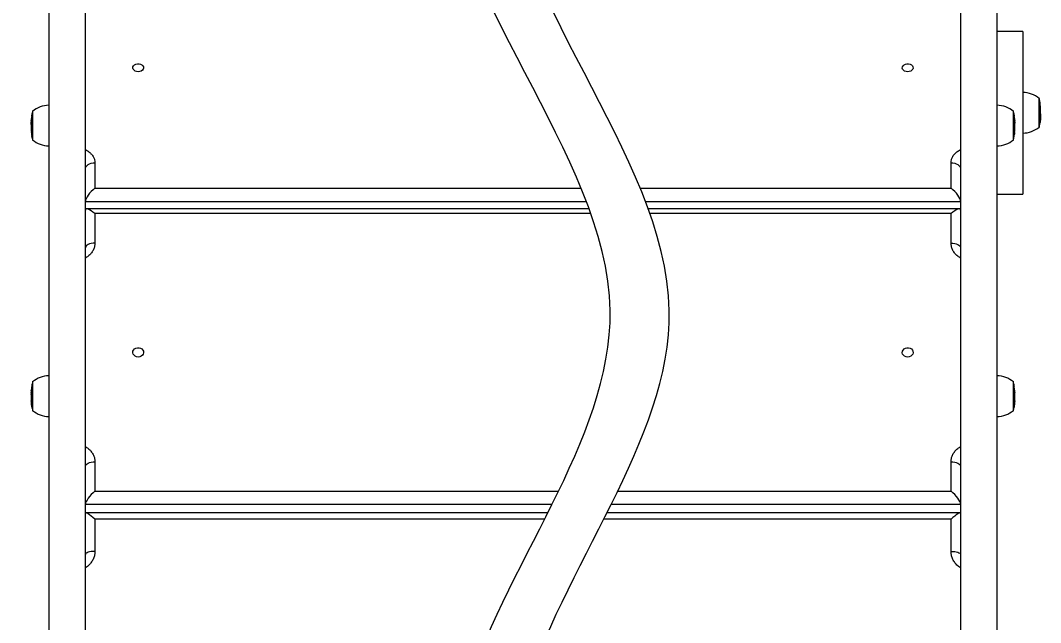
# Model space of a CAD drawing. Header units: millimetres. Extents: x -4199 to 4190, y -5233 to 4097.
# Drawn here: x -231 to 522, y 1777 to 2222 of the extents above; entities that cross this region are included whole.
import ezdxf

# ---------------------------------------------------------------- set-up
doc = ezdxf.new("R2010")
doc.units = ezdxf.units.MM
doc.layers.add('DIKOM_ОБЪЕКТ', color=7, linetype='Continuous')
doc.layers.add('DIKOM_РАЗМЕР_ОБЪЕКТА', color=7, linetype='Continuous')
doc.styles.add('style1', font='arial.ttf', dxfattribs={"width": 0.8})
doc.dimstyles.new('1-50', dxfattribs={"dimtxt": 300, "dimasz": 200, "dimexe": 100, "dimexo": 0, "dimgap": 100, "dimtad": 1, "dimtxsty": 'style1', "dimcen": 200, "dimclrd": 7, "dimclre": 7, "dimclrt": 7, "dimadec": 1, "dimazin": 2, "dimtfac": 1, "dimtmove": 0, "dimatfit": 2, "dimfxl": 0, "dimlwd": 25, "dimlwe": 18, "dimarcsym": 0})

# ---------------------------------------------------------------- blocks, each defined once
blk = doc.blocks.new('*D11')
at = {"layer": 'Defpoints', "color": 0, "transparency": 16777216}
for p in [(-183.48, 2596.81), (-2238.36, -2149.47), (-1546.98, -2149.47)]:
    blk.add_point(p, dxfattribs=at)
at = {"layer": 'DIKOM_РАЗМЕР_ОБЪЕКТА', "color": 7, "lineweight": 18, "transparency": 16777216}
for p, q in [((-183.48, 2596.81), (-2338.36, 2596.81)), ((-1546.98, -2149.47), (-2338.36, -2149.47))]:
    blk.add_line(p, q, dxfattribs=at)
at = {"layer": 'DIKOM_РАЗМЕР_ОБЪЕКТА', "color": 7, "lineweight": 25, "transparency": 16777216}
blk.add_line((-2238.36, 2396.81), (-2238.36, -1949.47), dxfattribs=at)
at = {"layer": 'DIKOM_РАЗМЕР_ОБЪЕКТА', "color": 7, "transparency": 16777216}
for points in [[(-2271.69, 2396.81), (-2205.02, 2396.81), (-2238.36, 2596.81)], [(-2271.69, -1949.47), (-2205.02, -1949.47), (-2238.36, -2149.47)]]:
    blk.add_solid(points, dxfattribs=at)
at = {"layer": 'DIKOM_РАЗМЕР_ОБЪЕКТА', "color": 7, "transparency": 16777216, "insert": (-2491.53, 392.26), "char_height": 300, "attachment_point": 5, "rotation": 90, "style": 'style1'}
blk.add_mtext('4800', dxfattribs=at)

msp = doc.modelspace()

# ---------------------------------------------------------------- linework, layer by layer
at = {"layer": 'DIKOM_ОБЪЕКТ', "color": 7, "linetype": 'Continuous', "lineweight": 15}
for p, q in [((-210.483, 2585.273), (-210.483, 1383.736)), ((-183.483, 1383.736), (-183.483, 2585.273)), ((462.517, 2585.273), (462.517, 1383.736)), ((489.517, 1383.736), (489.517, 2585.273)), ((508.565, 2213.713), (489.517, 2213.713)), ((508.565, 2213.713), (508.565, 2093.713)), ((520.565, 2142.913), (520.565, 2164.513)), ((521.194, 2161.127), (521.101, 2161.742)), ((-222.483, 2155.07), (-222.483, 2133.47)), ((501.517, 2143.155), (501.517, 2155.071)), ((521.425, 2159.155), (521.412, 2159.217)), ((521.484, 2158.465), (521.425, 2159.155)), ((521.461, 2158.803), (521.462, 2158.789)), ((521.485, 2158.275), (521.484, 2158.465)), ((521.615, 2154.602), (521.621, 2154.602)), ((521.618, 2155.038), (521.618, 2155.187)), ((521.618, 2154.786), (521.618, 2155.038)), ((521.618, 2153.837), (521.618, 2154.786)), ((-223.529, 2146.492), (-223.505, 2146.492)), ((-223.529, 2146.43), (-223.507, 2146.43)), ((-223.517, 2146.619), (-223.51, 2146.862)), ((-223.517, 2146.619), (-223.501, 2146.619)), ((-223.498, 2146.709), (-223.512, 2146.257)), ((-223.469, 2147.884), (-223.458, 2148.093)), ((-223.469, 2147.884), (-223.443, 2147.884)), ((-223.437, 2147.975), (-223.463, 2147.523)), ((-223.442, 2148.21), (-223.437, 2147.975)), ((-223.141, 2151.137), (-223.237, 2150.388)), ((-223.218, 2150.388), (-223.237, 2150.388)), ((-223.064, 2151.547), (-223.225, 2150.339)), ((-223.148, 2151.414), (-223.141, 2151.137)), ((-223.082, 2151.414), (-223.148, 2151.414)), ((-223.141, 2151.137), (-223.119, 2151.137)), ((-223.137, 2151.414), (-223.072, 2151.908)), ((-223.07, 2151.82), (-223.064, 2151.547)), ((502.098, 2151.933), (502.164, 2151.438)), ((502.106, 2151.571), (502.1, 2151.82)), ((502.272, 2150.311), (502.106, 2151.571)), ((502.175, 2151.438), (502.124, 2151.438)), ((502.16, 2151.161), (502.181, 2151.161)), ((502.181, 2151.161), (502.175, 2151.438)), ((502.278, 2150.398), (502.181, 2151.161)), ((502.413, 2149.298), (502.44, 2149.022)), ((502.446, 2148.941), (502.452, 2148.86)), ((502.471, 2148.361), (502.497, 2147.909)), ((502.478, 2147.999), (502.474, 2148.21)), ((502.503, 2147.547), (502.478, 2147.999)), ((502.497, 2147.909), (502.483, 2147.909)), ((502.551, 2146.281), (502.538, 2146.733)), ((502.546, 2146.643), (502.54, 2146.643)), ((502.542, 2146.764), (502.546, 2146.643)), ((502.563, 2146.47), (502.545, 2146.47)), ((502.563, 2146.408), (502.547, 2146.408)), ((521.146, 2146.82), (521.307, 2148.003)), ((521.154, 2146.029), (521.146, 2146.82)), ((521.226, 2146.564), (521.154, 2146.029)), ((521.224, 2147.17), (521.194, 2147.17)), ((521.224, 2147.17), (521.319, 2147.903)), ((521.23, 2146.564), (521.224, 2147.17)), ((521.326, 2147.312), (521.23, 2146.564)), ((521.293, 2147.903), (521.319, 2147.903)), ((521.321, 2147.263), (521.304, 2147.142)), ((521.519, 2150.318), (521.545, 2150.761)), ((521.525, 2149.691), (521.519, 2150.318)), ((521.551, 2149.97), (521.526, 2149.527)), ((521.581, 2151.558), (521.594, 2152)), ((521.612, 2151.622), (521.583, 2151.622)), ((521.599, 2151.209), (521.594, 2151.045)), ((521.618, 2153.513), (521.618, 2153.837)), ((521.618, 2152.262), (521.618, 2152.863)), ((521.618, 2152.238), (521.618, 2152.262)), ((-223.536, 2145.742), (-223.536, 2145.745)), ((-223.536, 2145.742), (-223.536, 2144.961)), ((-223.536, 2144.948), (-223.535, 2145.475)), ((-223.536, 2144.34), (-223.536, 2143.334)), ((-223.536, 2143.126), (-223.536, 2143.034)), ((-223.536, 2143.034), (-223.536, 2142.796)), ((-223.522, 2140.868), (-223.491, 2140.868)), ((-223.404, 2139.801), (-223.402, 2139.656)), ((-223.402, 2139.656), (-223.343, 2138.952)), ((-223.38, 2139.258), (-223.378, 2139.344)), ((-223.379, 2139.244), (-223.38, 2139.258)), ((-223.38, 2139.258), (-223.369, 2139.258)), ((-223.379, 2139.244), (-223.367, 2139.244)), ((-223.343, 2138.952), (-223.315, 2138.657)), ((501.517, 2133.471), (501.517, 2143.155)), ((502.406, 2139.228), (502.442, 2139.68)), ((502.409, 2139.344), (502.406, 2139.228)), ((502.442, 2139.68), (502.44, 2139.802)), ((502.569, 2145.71), (502.569, 2145.876)), ((502.569, 2144.681), (502.569, 2145.731)), ((502.569, 2143.96), (502.569, 2144.654)), ((502.569, 2143.214), (502.569, 2143.984)), ((502.569, 2142.96), (502.569, 2143.23)), ((502.569, 2142.796), (502.569, 2142.96)), ((-223.177, 2137.457), (-223.111, 2136.938)), ((-223.106, 2136.831), (-223.128, 2137.075)), ((-223.111, 2136.938), (-223.019, 2136.31)), ((-223.104, 2136.822), (-223.106, 2136.831)), ((-223.106, 2136.831), (-223.096, 2136.831)), ((-223.104, 2136.822), (-223.094, 2136.822)), ((-223.019, 2136.31), (-223.021, 2136.42)), ((502.283, 2137.909), (502.017, 2137.909)), ((502.059, 2136.42), (502.061, 2136.335)), ((502.061, 2136.335), (502.128, 2136.787)), ((502.128, 2136.787), (502.131, 2136.877)), ((502.221, 2137.566), (502.26, 2137.787)), ((502.26, 2137.787), (502.312, 2138.244)), ((502.283, 2137.909), (502.265, 2137.832)), ((502.296, 2138.037), (502.288, 2138.037)), ((502.297, 2138.046), (502.289, 2138.046)), ((502.297, 2138.046), (502.296, 2138.037)), ((502.312, 2138.244), (502.348, 2138.699)), ((502.34, 2138.604), (502.323, 2138.259)), ((-176.483, 2116.847), (-176.483, 2097.996)), ((455.517, 2097.996), (455.517, 2116.847)), ((-176.483, 2097.996), (182.432, 2097.996)), ((226.073, 2097.996), (455.517, 2097.996)), ((489.517, 2093.713), (508.565, 2093.713)), ((-183.483, 2088.12), (186.343, 2088.12)), ((229.983, 2088.12), (462.517, 2088.12)), ((188.338, 2082.767), (-182.558, 2082.767)), ((-176.483, 2079.244), (-176.483, 2057.547)), ((189.6, 2079.244), (-176.483, 2079.244)), ((461.592, 2082.767), (231.979, 2082.767)), ((455.517, 2079.244), (233.24, 2079.244)), ((455.517, 2057.547), (455.517, 2079.244)), ((-223.096, 1952.009), (-223.225, 1951.069)), ((-223.141, 1951.702), (-223.211, 1951.167)), ((-222.483, 1955.307), (-222.483, 1933.707)), ((501.517, 1947.208), (501.517, 1955.307)), ((-223.536, 1945.919), (-223.536, 1945.069)), ((-223.536, 1945.069), (-223.536, 1944.027)), ((-223.536, 1944.004), (-223.536, 1943.639)), ((-223.536, 1943.629), (-223.536, 1943.032)), ((-223.535, 1945.844), (-223.535, 1946.092)), ((-223.498, 1947.536), (-223.512, 1947.096)), ((-223.437, 1948.768), (-223.463, 1948.328)), ((-223.439, 1948.553), (-223.437, 1948.768)), ((501.517, 1933.707), (501.517, 1947.208)), ((502.478, 1948.709), (502.477, 1948.553)), ((502.503, 1948.269), (502.478, 1948.709)), ((502.506, 1948.084), (502.503, 1948.269)), ((502.551, 1947.037), (502.538, 1947.477)), ((502.569, 1945.388), (502.569, 1945.982)), ((502.569, 1944.865), (502.569, 1944.787)), ((502.569, 1943.875), (502.569, 1944.741)), ((502.569, 1943.517), (502.569, 1943.875)), ((502.569, 1943.032), (502.569, 1943.517)), ((-223.373, 1939.355), (-223.408, 1939.795)), ((-223.407, 1939.917), (-223.402, 1940.67)), ((-223.402, 1940.67), (-223.343, 1939.985)), ((-223.38, 1940.099), (-223.374, 1939.447)), ((-223.379, 1940.085), (-223.38, 1940.099)), ((-223.38, 1940.099), (-223.353, 1940.099)), ((-223.278, 1938.396), (-223.379, 1940.085)), ((-223.379, 1940.085), (-223.352, 1940.085)), ((-223.343, 1939.985), (-223.289, 1938.564)), ((-223.226, 1937.952), (-223.278, 1938.396)), ((-223.263, 1938.28), (-223.262, 1938.271)), ((-223.249, 1938.23), (-223.111, 1938.024)), ((-223.106, 1937.719), (-223.226, 1937.952)), ((-223.226, 1937.952), (-223.101, 1937.952)), ((-223.111, 1938.024), (-223.019, 1937.414)), ((-223.104, 1937.71), (-223.106, 1937.719)), ((-223.106, 1937.719), (-223.065, 1937.719)), ((-223.095, 1936.978), (-223.104, 1937.71)), ((-223.104, 1937.71), (-223.064, 1937.71)), ((-223.027, 1936.538), (-223.095, 1936.978)), ((-223.019, 1937.414), (-223.027, 1936.538)), ((502.053, 1936.479), (502.061, 1937.354)), ((502.145, 1937.09), (502.053, 1936.479)), ((502.061, 1937.354), (502.128, 1937.794)), ((502.128, 1937.794), (502.138, 1937.063)), ((502.138, 1937.063), (502.139, 1937.071)), ((502.139, 1937.071), (502.26, 1938.768)), ((502.283, 1938.513), (502.145, 1937.09)), ((502.26, 1938.768), (502.312, 1939.212)), ((502.296, 1938.834), (502.268, 1938.834)), ((502.297, 1938.843), (502.269, 1938.843)), ((502.323, 1938.868), (502.272, 1938.868)), ((502.377, 1939.05), (502.293, 1939.05)), ((502.297, 1938.843), (502.296, 1938.834)), ((502.3, 1938.845), (502.297, 1938.843)), ((502.312, 1939.212), (502.413, 1939.413)), ((502.366, 1939.014), (502.323, 1938.868)), ((502.407, 1939.402), (502.377, 1939.05)), ((502.406, 1940.171), (502.442, 1940.611)), ((502.414, 1939.427), (502.406, 1940.171)), ((502.435, 1939.736), (502.413, 1939.476)), ((502.413, 1939.413), (502.414, 1939.427)), ((502.442, 1940.611), (502.437, 1939.917)), ((-176.483, 1896.121), (-176.483, 1874.424)), ((455.517, 1874.424), (455.517, 1896.121)), ((-176.483, 1874.424), (165.8, 1874.424)), ((209.44, 1874.424), (455.517, 1874.424)), ((-183.483, 1864.871), (161.12, 1864.871)), ((204.761, 1864.871), (462.517, 1864.871)), ((157.9, 1858.413), (-183.483, 1858.413)), ((157.873, 1858.359), (-183.121, 1858.359)), ((-176.483, 1853.581), (-176.483, 1829.875)), ((155.468, 1853.581), (-176.483, 1853.581)), ((455.517, 1853.581), (199.108, 1853.581)), ((462.155, 1858.359), (201.513, 1858.359)), ((462.517, 1858.413), (201.54, 1858.413)), ((455.517, 1829.875), (455.517, 1853.581))]:
    msp.add_line(p, q, dxfattribs=at)
at = {"layer": 'DIKOM_ОБЪЕКТ', "color": 7, "linetype": 'Continuous', "lineweight": 15, "flags": 128}
for points in [[(-144.483, 2183.957), (-145.662, 2184.091), (-146.736, 2184.481), (-147.61, 2185.092), (-148.207, 2185.871), (-148.472, 2186.747), (-148.383, 2187.644), (-147.947, 2188.481), (-147.204, 2189.184), (-146.219, 2189.69), (-145.079, 2189.955), (-143.887, 2189.955), (-142.748, 2189.69), (-141.762, 2189.184), (-141.019, 2188.481), (-140.583, 2187.644), (-140.494, 2186.747), (-140.76, 2185.871), (-141.356, 2185.092), (-142.23, 2184.481), (-143.304, 2184.091), (-144.483, 2183.957)], [(423.517, 2183.957), (422.338, 2184.091), (421.264, 2184.481), (420.39, 2185.092), (419.793, 2185.871), (419.528, 2186.747), (419.617, 2187.644), (420.053, 2188.481), (420.796, 2189.184), (421.781, 2189.69), (422.921, 2189.955), (424.113, 2189.955), (425.252, 2189.69), (426.238, 2189.184), (426.981, 2188.481), (427.417, 2187.644), (427.506, 2186.747), (427.24, 2185.871), (426.644, 2185.092), (425.77, 2184.481), (424.696, 2184.091), (423.517, 2183.957)], [(-183.483, 2112.249), (-183.349, 2113.146), (-182.95, 2114.009), (-182.303, 2114.804), (-181.433, 2115.501), (-180.372, 2116.072), (-179.162, 2116.497), (-177.849, 2116.759), (-176.483, 2116.847)], [(455.517, 2116.847), (456.883, 2116.759), (458.196, 2116.497), (459.406, 2116.072), (460.467, 2115.501), (461.337, 2114.804), (461.984, 2114.009), (462.382, 2113.146), (462.517, 2112.249)], [(-176.483, 2057.547), (-177.849, 2057.48), (-179.162, 2057.282), (-180.372, 2056.961), (-181.433, 2056.528), (-182.303, 2056.002), (-182.95, 2055.4), (-183.349, 2054.748), (-183.483, 2054.07)], [(455.517, 2057.547), (456.883, 2057.48), (458.196, 2057.282), (459.406, 2056.961), (460.467, 2056.528), (461.337, 2056.002), (461.984, 2055.4), (462.382, 2054.748), (462.517, 2054.07)], [(-144.483, 1973.362), (-145.662, 1973.516), (-146.736, 1973.966), (-147.61, 1974.669), (-148.207, 1975.566), (-148.472, 1976.574), (-148.383, 1977.606), (-147.947, 1978.57), (-147.204, 1979.379), (-146.219, 1979.962), (-145.079, 1980.267), (-143.887, 1980.267), (-142.748, 1979.962), (-141.762, 1979.379), (-141.019, 1978.57), (-140.583, 1977.606), (-140.494, 1976.574), (-140.76, 1975.566), (-141.356, 1974.669), (-142.23, 1973.966), (-143.304, 1973.516), (-144.483, 1973.362)], [(423.517, 1973.362), (422.338, 1973.516), (421.264, 1973.966), (420.39, 1974.669), (419.793, 1975.566), (419.528, 1976.574), (419.617, 1977.606), (420.053, 1978.57), (420.796, 1979.379), (421.781, 1979.962), (422.921, 1980.267), (424.113, 1980.267), (425.252, 1979.962), (426.238, 1979.379), (426.981, 1978.57), (427.417, 1977.606), (427.506, 1976.574), (427.24, 1975.566), (426.644, 1974.669), (425.77, 1973.966), (424.696, 1973.516), (423.517, 1973.362)], [(-183.483, 1892.643), (-183.349, 1893.322), (-182.95, 1893.974), (-182.303, 1894.575), (-181.433, 1895.102), (-180.372, 1895.535), (-179.162, 1895.856), (-177.849, 1896.054), (-176.483, 1896.121)], [(455.517, 1896.121), (456.883, 1896.054), (458.196, 1895.856), (459.406, 1895.535), (460.467, 1895.102), (461.337, 1894.575), (461.984, 1893.974), (462.382, 1893.322), (462.517, 1892.643)], [(-176.483, 1829.875), (-177.849, 1829.833), (-179.162, 1829.706), (-180.372, 1829.501), (-181.433, 1829.224), (-182.303, 1828.887), (-182.95, 1828.503), (-183.349, 1828.086), (-183.483, 1827.652)], [(455.517, 1829.875), (456.883, 1829.833), (458.196, 1829.706), (459.406, 1829.501), (460.467, 1829.224), (461.337, 1828.887), (461.984, 1828.503), (462.382, 1828.086), (462.517, 1827.652)]]:
    msp.add_lwpolyline(points, dxfattribs=at)
at = {"layer": 'DIKOM_ОБЪЕКТ', "color": 7, "linetype": 'Continuous', "lineweight": 15}
for centre, radius, start, end in [((508.405, 2150.036), 18.677, 49.378843, 89.509067), ((479.782, 2155.187), 41.836, 8.998109, 12.879622), ((-181.7, 2145.745), 41.836, 167.120378, 171.645362), ((-210.323, 2140.594), 18.677, 90.490933, 130.621157), ((489.357, 2140.594), 18.677, 49.378843, 89.509067), ((460.734, 2145.745), 41.836, 8.355432, 12.879622), ((479.782, 2155.187), 41.836, 5.529307, 7.995018), ((479.782, 2155.187), 41.836, 4.87368, 4.983115), ((479.782, 2155.187), 41.836, 3.193049, 4.233796), ((479.782, 2155.187), 41.836, 0, 2.586146), ((-181.7, 2145.745), 41.836, 177.249132, 178.376455), ((-181.7, 2145.745), 41.836, 175.535649, 176.621653), ((-181.7, 2145.745), 41.836, 172.280213, 174.924818), ((460.734, 2145.745), 41.836, 5.012654, 7.721688), ((460.734, 2145.745), 41.836, 3.378013, 4.379766), ((460.734, 2145.745), 41.836, 1.621759, 2.749127), ((479.782, 2152.238), 41.836, 355.007248, 356.509509), ((479.782, 2152.238), 41.836, 357.149366, 358.299762), ((-181.7, 2145.745), 41.836, 179.296123, 180), ((-181.7, 2142.796), 41.836, 180, 182.708192), ((-181.7, 2142.796), 41.836, 183.246895, 184.105884), ((-181.7, 2142.796), 41.836, 184.733199, 185.119576), ((460.734, 2142.796), 41.836, 354.377935, 355.267529), ((460.734, 2142.796), 41.836, 355.89476, 356.833651), ((460.734, 2142.796), 41.836, 357.454957, 0), ((508.405, 2157.389), 18.677, 270.490933, 310.621157), ((479.782, 2152.238), 41.836, 347.120378, 351.430588), ((-181.7, 2142.796), 41.836, 185.680402, 187.336113), ((-181.7, 2142.796), 41.836, 187.864622, 188.138049), ((-181.7, 2142.796), 41.836, 188.772449, 192.879622), ((-210.323, 2147.947), 18.677, 229.378843, 269.509067), ((489.357, 2147.947), 18.677, 270.490933, 310.621157), ((460.734, 2142.796), 41.836, 347.120378, 351.227839), ((460.734, 2142.796), 41.836, 351.861901, 352.814776), ((460.734, 2142.796), 41.836, 353.320997, 353.770984), ((-210.323, 1940.83), 18.677, 90.490933, 130.621157), ((489.357, 1940.83), 18.677, 49.378843, 89.509067), ((-181.7, 1945.982), 41.836, 167.120378, 171.715119), ((460.734, 1945.982), 41.836, 8.414841, 12.879622), ((460.734, 1945.982), 41.836, 7.072676, 8.414841), ((-181.7, 1945.982), 41.836, 178.920234, 179.362354), ((-181.7, 1945.982), 41.836, 177.12128, 178.276951), ((-181.7, 1945.982), 41.836, 175.081905, 176.475501), ((460.734, 1945.982), 41.836, 3.523434, 5.3208), ((460.734, 1945.982), 41.836, 1.719826, 2.878955), ((460.734, 1945.982), 41.836, 0, 1.077193), ((-181.7, 1943.032), 41.836, 183.015963, 184.270865), ((-181.7, 1943.032), 41.836, 184.91646, 186.26688), ((-181.7, 1943.032), 41.836, 186.976852, 188.232416), ((-181.7, 1943.032), 41.836, 188.232416, 192.879622), ((460.734, 1943.032), 41.836, 347.120378, 350.936249), ((460.734, 1943.032), 41.836, 351.846883, 354.488372), ((460.734, 1943.032), 41.836, 355.729089, 356.825102), ((-210.323, 1948.184), 18.677, 229.378843, 269.509067), ((489.357, 1948.184), 18.677, 270.490933, 310.621157)]:
    msp.add_arc(centre, radius, start, end, dxfattribs=at)
for centre, major_axis, ratio, start_param, end_param in [((-176.483, 2093.398), (6.555, 6.555), 0.3744676, 1.2124925, 2.7832889), ((455.517, 2093.398), (6.555, -6.555), 0.3744676, 0.3583038, 1.9291001), ((-176.483, 2075.767), (6.765, -6.765), 0.2659518, 1.8307312, 3.4015275), ((455.517, 2075.767), (6.765, 6.765), 0.2659518, 6.0232504, 7.5940468), ((-176.483, 1870.946), (6.765, 6.765), 0.2659518, 1.3108614, 2.8816578), ((455.517, 1870.946), (6.765, -6.765), 0.2659518, 0.2599349, 1.8307312), ((-176.483, 1851.359), (6.909, -6.909), 0.1629866, 1.7323623, 3.3031586), ((-176.483, 1864.488), (6.765, 6.765), 0.2659518, 2.8816578, 2.9620405), ((455.517, 1851.359), (6.909, 6.909), 0.1629866, 6.1216193, 7.6924157), ((455.517, 1864.488), (6.765, -6.765), 0.2659518, 0.1795522, 0.2599349)]:
    msp.add_ellipse(centre, major_axis=major_axis, ratio=ratio, start_param=start_param, end_param=end_param, dxfattribs=at)
for points in [[(168.614, 1326.427), (95.876, 1719.734), (203.866, 2007.686), (82.564, 2360.049), (135.634, 2511.603)], [(212.254, 1326.427), (139.517, 1719.734), (247.507, 2007.686), (126.205, 2360.049), (179.274, 2511.603)]]:
    msp.add_spline(points, degree=3, dxfattribs=at)
for points, knots in [([(521.594, 2156.265), (521.588, 2156.453), (521.578, 2156.832), (521.563, 2157.245), (521.555, 2157.482), (521.553, 2157.509), (521.552, 2157.519)], [0, 0, 0, 0, 0.2940089, 0.5912736, 0.8481713, 1, 1, 1, 1]), ([(521.601, 2156.177), (521.597, 2156.347), (521.589, 2156.64), (521.58, 2156.931), (521.575, 2157.089), (521.574, 2157.089), (521.574, 2157.089)], [0, 0, 0, 0, 0.3295446, 0.5698855, 0.8099366, 1, 1, 1, 1]), ([(521.617, 2154.782), (521.617, 2154.923), (521.616, 2155.202), (521.606, 2155.741), (521.598, 2156.09), (521.594, 2156.265)], [0, 0, 0, 0, 0.3349583, 0.6665278, 1, 1, 1, 1]), ([(521.617, 2154.881), (521.617, 2154.912), (521.618, 2154.992), (521.617, 2155.264), (521.613, 2155.619), (521.607, 2155.938), (521.603, 2156.122), (521.601, 2156.177)], [0, 0, 0, 0, 0.1547832, 0.3953928, 0.6354834, 0.8914213, 1, 1, 1, 1]), ([(521.616, 2153.746), (521.616, 2153.876), (521.616, 2154.083), (521.616, 2154.291), (521.616, 2154.369)], [0, 0, 0, 0, 0.6238412, 1, 1, 1, 1]), ([(521.618, 2152.589), (521.617, 2152.666), (521.617, 2153.054), (521.618, 2153.553), (521.618, 2154.069), (521.616, 2154.274), (521.616, 2154.369)], [0, 0, 0, 0, 0.1307601, 0.6538002, 0.8397823, 1, 1, 1, 1]), ([(-223.529, 2146.43), (-223.531, 2146.313), (-223.537, 2145.728), (-223.537, 2145.077), (-223.534, 2144.542), (-223.533, 2144.475)], [0, 0, 0, 0, 0.1794099, 0.8969753, 1, 1, 1, 1]), ([(-223.535, 2145.844), (-223.535, 2145.93), (-223.534, 2146.146), (-223.531, 2146.361), (-223.529, 2146.492)], [0, 0, 0, 0, 0.3954167, 1, 1, 1, 1]), ([(-223.529, 2146.492), (-223.528, 2146.507), (-223.527, 2146.549), (-223.521, 2146.592), (-223.517, 2146.619)], [0, 0, 0, 0, 0.3631647, 1, 1, 1, 1]), ([(-223.512, 2146.257), (-223.516, 2146.277), (-223.526, 2146.334), (-223.528, 2146.392), (-223.529, 2146.43)], [0, 0, 0, 0, 0.3438941, 1, 1, 1, 1]), ([(-223.512, 2146.93), (-223.514, 2146.87), (-223.518, 2146.796), (-223.501, 2146.722), (-223.498, 2146.709)], [0, 0, 0, 0, 0.8176833, 1, 1, 1, 1]), ([(-223.463, 2147.523), (-223.47, 2147.55), (-223.498, 2147.67), (-223.482, 2147.791), (-223.469, 2147.884)], [0, 0, 0, 0, 0.2249807, 1, 1, 1, 1]), ([(-223.225, 2150.339), (-223.252, 2150.1), (-223.294, 2149.727), (-223.345, 2149.284), (-223.382, 2148.999), (-223.412, 2148.801), (-223.416, 2148.821), (-223.419, 2148.832)], [0, 0, 0, 0, 0.255411, 0.4006648, 0.5458954, 0.7494845, 1, 1, 1, 1]), ([(-223.419, 2148.832), (-223.417, 2148.881), (-223.415, 2148.95), (-223.39, 2149.208), (-223.383, 2149.284)], [0, 0, 0, 0, 0.7048812, 1, 1, 1, 1]), ([(-223.382, 2149.283), (-223.383, 2149.303), (-223.383, 2149.325), (-223.372, 2149.442), (-223.371, 2149.448)], [0, 0, 0, 0, 0.953077, 1, 1, 1, 1]), ([(-223.237, 2150.388), (-223.255, 2150.227), (-223.284, 2149.97), (-223.322, 2149.646), (-223.35, 2149.427), (-223.37, 2149.288), (-223.374, 2149.29), (-223.375, 2149.29)], [0, 0, 0, 0, 0.2792821, 0.4459911, 0.6137983, 0.8374261, 1, 1, 1, 1]), ([(502.444, 2148.891), (502.443, 2148.89), (502.44, 2148.89), (502.416, 2149.064), (502.386, 2149.312), (502.339, 2149.728), (502.299, 2150.079), (502.272, 2150.311)], [0, 0, 0, 0, 0.1888398, 0.3827466, 0.5394528, 0.6958254, 1, 1, 1, 1]), ([(502.41, 2149.322), (502.41, 2149.318), (502.408, 2149.311), (502.393, 2149.414), (502.371, 2149.59), (502.336, 2149.888), (502.303, 2150.181), (502.282, 2150.361), (502.278, 2150.398)], [0, 0, 0, 0, 0.1529872, 0.3428646, 0.4976679, 0.6871743, 0.9362366, 1, 1, 1, 1]), ([(502.409, 2149.401), (502.412, 2149.37), (502.415, 2149.33), (502.416, 2149.317), (502.416, 2149.313)], [0, 0, 0, 0, 0.764982, 1, 1, 1, 1]), ([(502.497, 2147.909), (502.503, 2147.882), (502.532, 2147.761), (502.516, 2147.641), (502.503, 2147.547)], [0, 0, 0, 0, 0.2249638, 1, 1, 1, 1]), ([(502.538, 2146.733), (502.541, 2146.755), (502.554, 2146.82), (502.548, 2146.886), (502.544, 2146.93)], [0, 0, 0, 0, 0.3262045, 1, 1, 1, 1]), ([(502.546, 2146.643), (502.55, 2146.623), (502.56, 2146.565), (502.562, 2146.508), (502.563, 2146.47)], [0, 0, 0, 0, 0.343911, 1, 1, 1, 1]), ([(502.563, 2146.408), (502.562, 2146.393), (502.56, 2146.351), (502.554, 2146.308), (502.551, 2146.281)], [0, 0, 0, 0, 0.3631164, 1, 1, 1, 1]), ([(502.563, 2146.47), (502.565, 2146.374), (502.567, 2146.265), (502.567, 2146.156), (502.567, 2146.143)], [0, 0, 0, 0, 0.8843315, 1, 1, 1, 1]), ([(502.569, 2145.876), (502.569, 2145.946), (502.568, 2146.123), (502.565, 2146.301), (502.563, 2146.408)], [0, 0, 0, 0, 0.3953479, 1, 1, 1, 1]), ([(521.307, 2148.003), (521.334, 2148.236), (521.376, 2148.602), (521.428, 2149.008), (521.464, 2149.245), (521.494, 2149.375), (521.498, 2149.303), (521.501, 2149.262)], [0, 0, 0, 0, 0.2553805, 0.4006801, 0.545911, 0.7495068, 1, 1, 1, 1]), ([(521.319, 2147.903), (521.337, 2148.061), (521.366, 2148.313), (521.404, 2148.616), (521.432, 2148.8), (521.45, 2148.895), (521.453, 2148.876), (521.454, 2148.871)], [0, 0, 0, 0, 0.3050562, 0.4871107, 0.6704071, 0.9146903, 1, 1, 1, 1]), ([(521.464, 2148.822), (521.463, 2148.763), (521.462, 2148.674), (521.442, 2148.417), (521.419, 2148.163), (521.384, 2147.818), (521.352, 2147.525), (521.331, 2147.348), (521.326, 2147.312)], [0, 0, 0, 0, 0.3060626, 0.461614, 0.5884264, 0.743714, 0.947731, 1, 1, 1, 1]), ([(521.501, 2149.262), (521.498, 2149.172), (521.495, 2149.036), (521.464, 2148.653), (521.441, 2148.389), (521.425, 2148.23), (521.421, 2148.19)], [0, 0, 0, 0, 0.4876727, 0.7337462, 0.9325797, 1, 1, 1, 1]), ([(521.545, 2150.761), (521.552, 2150.701), (521.58, 2150.438), (521.564, 2150.174), (521.551, 2149.97)], [0, 0, 0, 0, 0.224966, 1, 1, 1, 1]), ([(521.595, 2150.997), (521.598, 2151.154), (521.602, 2151.341), (521.584, 2151.528), (521.581, 2151.558)], [0, 0, 0, 0, 0.8426071, 1, 1, 1, 1]), ([(521.594, 2152), (521.598, 2151.957), (521.608, 2151.831), (521.61, 2151.705), (521.612, 2151.622)], [0, 0, 0, 0, 0.343917, 1, 1, 1, 1]), ([(521.611, 2151.487), (521.61, 2151.453), (521.609, 2151.361), (521.603, 2151.268), (521.599, 2151.209)], [0, 0, 0, 0, 0.3631393, 1, 1, 1, 1]), ([(521.618, 2152.19), (521.617, 2152.097), (521.616, 2151.863), (521.613, 2151.628), (521.611, 2151.487)], [0, 0, 0, 0, 0.3953412, 1, 1, 1, 1]), ([(521.612, 2151.622), (521.613, 2151.749), (521.62, 2152.384), (521.619, 2153.092), (521.616, 2153.673), (521.616, 2153.746)], [0, 0, 0, 0, 0.1793734, 0.896956, 1, 1, 1, 1]), ([(521.617, 2153.014), (521.617, 2152.972), (521.618, 2152.762), (521.617, 2152.487), (521.618, 2152.255), (521.618, 2152.19)], [0, 0, 0, 0, 0.1528144, 0.7640417, 1, 1, 1, 1]), ([(-223.535, 2145.477), (-223.535, 2145.406), (-223.534, 2145.049), (-223.536, 2144.59), (-223.536, 2144.115), (-223.534, 2143.926), (-223.534, 2143.838)], [0, 0, 0, 0, 0.1307715, 0.6537581, 0.8397807, 1, 1, 1, 1]), ([(-223.534, 2143.19), (-223.535, 2143.162), (-223.536, 2143.1), (-223.535, 2142.84), (-223.531, 2142.504), (-223.525, 2142.189), (-223.52, 2142.001), (-223.519, 2141.946)], [0, 0, 0, 0, 0.1999732, 0.4277066, 0.6550079, 0.8973295, 1, 1, 1, 1]), ([(-223.535, 2145.477), (-223.535, 2145.516), (-223.535, 2145.638), (-223.535, 2145.76), (-223.535, 2145.844)], [0, 0, 0, 0, 0.3136747, 1, 1, 1, 1]), ([(-223.535, 2143.351), (-223.535, 2143.22), (-223.534, 2142.965), (-223.524, 2142.439), (-223.516, 2142.086), (-223.511, 2141.908)], [0, 0, 0, 0, 0.3442005, 0.6712022, 1, 1, 1, 1]), ([(-223.533, 2144.475), (-223.534, 2144.342), (-223.534, 2144.13), (-223.534, 2143.918), (-223.534, 2143.838)], [0, 0, 0, 0, 0.6239006, 1, 1, 1, 1]), ([(-223.519, 2141.946), (-223.515, 2141.771), (-223.507, 2141.468), (-223.498, 2141.134), (-223.492, 2140.92), (-223.491, 2140.853), (-223.491, 2140.87), (-223.491, 2140.877)], [0, 0, 0, 0, 0.2539404, 0.439127, 0.6240586, 0.8482893, 1, 1, 1, 1]), ([(-223.511, 2141.908), (-223.506, 2141.715), (-223.495, 2141.325), (-223.481, 2140.858), (-223.471, 2140.545), (-223.467, 2140.398), (-223.468, 2140.416), (-223.468, 2140.425)], [0, 0, 0, 0, 0.2120594, 0.4264618, 0.6117721, 0.8097087, 1, 1, 1, 1]), ([(502.505, 2140.483), (502.505, 2140.485), (502.506, 2140.489), (502.514, 2140.719), (502.527, 2141.101), (502.54, 2141.541), (502.547, 2141.825), (502.55, 2141.933)], [0, 0, 0, 0, 0.1202661, 0.3671769, 0.6141273, 0.8541606, 1, 1, 1, 1]), ([(502.527, 2140.937), (502.528, 2140.938), (502.528, 2140.942), (502.534, 2141.114), (502.542, 2141.386), (502.55, 2141.698), (502.555, 2141.9), (502.557, 2141.98)], [0, 0, 0, 0, 0.1391682, 0.3788422, 0.6189518, 0.8504396, 1, 1, 1, 1]), ([(502.55, 2141.933), (502.554, 2142.118), (502.562, 2142.49), (502.569, 2142.948), (502.569, 2143.151), (502.569, 2143.22)], [0, 0, 0, 0, 0.3952083, 0.794739, 1, 1, 1, 1]), ([(502.557, 2141.98), (502.56, 2142.153), (502.566, 2142.455), (502.57, 2142.831), (502.57, 2143.048), (502.569, 2143.113), (502.569, 2143.126)], [0, 0, 0, 0, 0.3768053, 0.6549127, 0.9322337, 1, 1, 1, 1]), ([(502.569, 2144.439), (502.569, 2144.512), (502.569, 2144.59), (502.569, 2144.669), (502.569, 2144.674)], [0, 0, 0, 0, 0.9341943, 1, 1, 1, 1]), ([(502.569, 2143.829), (502.569, 2143.92), (502.569, 2144.123), (502.569, 2144.327), (502.569, 2144.439)], [0, 0, 0, 0, 0.4476577, 1, 1, 1, 1]), ([(502.569, 2143.829), (502.569, 2143.903), (502.57, 2143.988), (502.569, 2144.074), (502.569, 2144.085)], [0, 0, 0, 0, 0.8661808, 1, 1, 1, 1]), ([(502.296, 2138.037), (502.294, 2138.016), (502.292, 2137.985), (502.287, 2137.942), (502.284, 2137.92), (502.283, 2137.909)], [0, 0, 0, 0, 0.4999687, 0.7500059, 1, 1, 1, 1]), ([(502.323, 2138.259), (502.32, 2138.238), (502.316, 2138.195), (502.307, 2138.122), (502.301, 2138.075), (502.297, 2138.046)], [0, 0, 0, 0, 0.2834857, 0.5670302, 1, 1, 1, 1]), ([(-183.483, 2126.395), (-183.413, 2126.369), (-182.426, 2125.989), (-180.822, 2124.874), (-178.845, 2123.1), (-177.468, 2121.064), (-176.632, 2118.959), (-176.532, 2117.537), (-176.483, 2116.847)], [0, 0, 0, 0, 0.0155375, 0.2203644, 0.4251887, 0.6257615, 0.8183235, 1, 1, 1, 1]), ([(455.517, 2116.847), (455.565, 2117.537), (455.666, 2118.959), (456.502, 2121.064), (457.879, 2123.101), (459.856, 2124.874), (461.46, 2125.989), (462.447, 2126.369), (462.517, 2126.395)], [0, 0, 0, 0, 0.1816769, 0.3742392, 0.5748105, 0.7796367, 0.984462, 1, 1, 1, 1]), ([(-176.483, 2057.547), (-176.532, 2056.753), (-176.632, 2055.117), (-177.468, 2052.693), (-178.845, 2050.35), (-180.822, 2048.308), (-182.426, 2047.025), (-183.413, 2046.588), (-183.483, 2046.557)], [0, 0, 0, 0, 0.1816796, 0.3742447, 0.5748127, 0.7796335, 0.9844619, 1, 1, 1, 1]), ([(462.517, 2046.557), (462.447, 2046.588), (461.46, 2047.025), (459.856, 2048.308), (457.879, 2050.35), (456.502, 2052.693), (455.666, 2055.117), (455.565, 2056.753), (455.517, 2057.547)], [0, 0, 0, 0, 0.0155386, 0.2203654, 0.425188, 0.6257546, 0.81832, 1, 1, 1, 1]), ([(-223.225, 1951.069), (-223.252, 1950.836), (-223.294, 1950.471), (-223.345, 1949.97), (-223.371, 1949.693), (-223.38, 1949.589), (-223.381, 1949.57)], [0, 0, 0, 0, 0.4425126, 0.6942698, 0.9458554, 1, 1, 1, 1]), ([(-223.237, 1950.974), (-223.255, 1950.816), (-223.285, 1950.565), (-223.321, 1950.213), (-223.341, 1950.013), (-223.347, 1949.94), (-223.348, 1949.933)], [0, 0, 0, 0, 0.4420304, 0.7058402, 0.9714598, 1, 1, 1, 1]), ([(502.389, 1949.861), (502.387, 1949.878), (502.377, 1949.999), (502.338, 1950.385), (502.299, 1950.731), (502.272, 1950.959)], [0, 0, 0, 0, 0.0528249, 0.3744034, 1, 1, 1, 1]), ([(-223.533, 1946.447), (-223.533, 1946.445), (-223.539, 1946.128), (-223.537, 1945.766), (-223.534, 1945.406), (-223.533, 1945.361)], [0, 0, 0, 0, 0.0060349, 0.8752068, 1, 1, 1, 1]), ([(-223.535, 1945.844), (-223.535, 1945.796), (-223.534, 1945.556), (-223.536, 1945.247), (-223.536, 1944.927), (-223.534, 1944.8), (-223.534, 1944.741)], [0, 0, 0, 0, 0.130793, 0.6537909, 0.8397568, 1, 1, 1, 1]), ([(-223.534, 1943.654), (-223.535, 1943.663), (-223.536, 1943.683), (-223.535, 1943.534), (-223.531, 1943.283), (-223.525, 1943.005), (-223.52, 1942.825), (-223.519, 1942.772)], [0, 0, 0, 0, 0.1815386, 0.414474, 0.647024, 0.8949141, 1, 1, 1, 1]), ([(-223.535, 1946.092), (-223.535, 1946.149), (-223.535, 1946.22), (-223.534, 1946.29), (-223.533, 1946.304)], [0, 0, 0, 0, 0.813308, 1, 1, 1, 1]), ([(-223.535, 1944.033), (-223.535, 1943.957), (-223.534, 1943.81), (-223.524, 1943.382), (-223.516, 1943.047), (-223.511, 1942.879)], [0, 0, 0, 0, 0.3421105, 0.6701443, 1, 1, 1, 1]), ([(-223.533, 1945.361), (-223.534, 1945.232), (-223.534, 1945.025), (-223.534, 1944.819), (-223.534, 1944.741)], [0, 0, 0, 0, 0.6238903, 1, 1, 1, 1]), ([(-223.512, 1947.096), (-223.516, 1947.048), (-223.524, 1946.939), (-223.526, 1946.831), (-223.527, 1946.77)], [0, 0, 0, 0, 0.442388, 1, 1, 1, 1]), ([(-223.51, 1947.173), (-223.511, 1947.262), (-223.513, 1947.383), (-223.502, 1947.503), (-223.498, 1947.536)], [0, 0, 0, 0, 0.7303827, 1, 1, 1, 1]), ([(-223.463, 1948.328), (-223.472, 1948.262), (-223.482, 1948.181), (-223.48, 1948.1), (-223.479, 1948.084)], [0, 0, 0, 0, 0.8071012, 1, 1, 1, 1]), ([(502.538, 1947.477), (502.542, 1947.425), (502.55, 1947.33), (502.547, 1947.234), (502.546, 1947.191)], [0, 0, 0, 0, 0.5444307, 1, 1, 1, 1]), ([(502.55, 1942.82), (502.554, 1942.995), (502.562, 1943.347), (502.569, 1943.719), (502.569, 1943.842), (502.569, 1943.884)], [0, 0, 0, 0, 0.3924721, 0.789272, 1, 1, 1, 1]), ([(502.563, 1946.73), (502.562, 1946.767), (502.56, 1946.869), (502.554, 1946.971), (502.551, 1947.037)], [0, 0, 0, 0, 0.3631683, 1, 1, 1, 1]), ([(502.557, 1942.722), (502.56, 1942.885), (502.566, 1943.168), (502.57, 1943.453), (502.57, 1943.608), (502.568, 1943.617), (502.568, 1943.622)], [0, 0, 0, 0, 0.3236478, 0.5625139, 0.8006888, 1, 1, 1, 1]), ([(502.569, 1945.243), (502.569, 1945.283), (502.569, 1945.325), (502.569, 1945.368), (502.569, 1945.371)], [0, 0, 0, 0, 0.9257471, 1, 1, 1, 1]), ([(502.569, 1944.649), (502.569, 1944.738), (502.569, 1944.936), (502.569, 1945.134), (502.569, 1945.243)], [0, 0, 0, 0, 0.4478289, 1, 1, 1, 1]), ([(502.569, 1944.649), (502.569, 1944.69), (502.57, 1944.739), (502.569, 1944.787), (502.569, 1944.795)], [0, 0, 0, 0, 0.8413482, 1, 1, 1, 1]), ([(-223.519, 1942.772), (-223.515, 1942.595), (-223.507, 1942.289), (-223.498, 1941.873), (-223.492, 1941.548), (-223.491, 1941.348), (-223.491, 1941.274), (-223.491, 1941.244)], [0, 0, 0, 0, 0.2539346, 0.4391034, 0.62401, 0.8482833, 1, 1, 1, 1]), ([(-223.511, 1942.879), (-223.506, 1942.685), (-223.495, 1942.295), (-223.481, 1941.736), (-223.471, 1941.283), (-223.467, 1940.964), (-223.468, 1940.856), (-223.468, 1940.803)], [0, 0, 0, 0, 0.2120593, 0.4264546, 0.6117603, 0.8096858, 1, 1, 1, 1]), ([(-223.491, 1941.244), (-223.492, 1941.197), (-223.492, 1941.13), (-223.497, 1941.248), (-223.499, 1941.283)], [0, 0, 0, 0, 0.7055613, 1, 1, 1, 1]), ([(-223.468, 1940.803), (-223.469, 1940.759), (-223.47, 1940.684), (-223.48, 1940.856), (-223.488, 1941.077), (-223.492, 1941.179)], [0, 0, 0, 0, 0.4325273, 0.7382015, 1, 1, 1, 1]), ([(-223.289, 1938.564), (-223.287, 1938.536), (-223.282, 1938.481), (-223.273, 1938.384), (-223.267, 1938.319), (-223.263, 1938.28)], [0, 0, 0, 0, 0.283513, 0.5670237, 1, 1, 1, 1]), ([(-223.262, 1938.271), (-223.26, 1938.265), (-223.258, 1938.255), (-223.253, 1938.241), (-223.25, 1938.233), (-223.249, 1938.23)], [0, 0, 0, 0, 0.5000171, 0.7500188, 1, 1, 1, 1]), ([(502.296, 1938.834), (502.294, 1938.781), (502.292, 1938.702), (502.287, 1938.594), (502.284, 1938.54), (502.283, 1938.513)], [0, 0, 0, 0, 0.5000457, 0.7499608, 1, 1, 1, 1]), ([(502.323, 1938.868), (502.32, 1938.865), (502.316, 1938.858), (502.311, 1938.852), (502.308, 1938.849)], [0, 0, 0, 0, 0.4999406, 1, 1, 1, 1]), ([(502.505, 1940.713), (502.504, 1940.693), (502.501, 1940.641), (502.501, 1940.707), (502.502, 1940.747)], [0, 0, 0, 0, 0.3925408, 1, 1, 1, 1]), ([(502.502, 1940.747), (502.502, 1940.833), (502.504, 1940.98), (502.514, 1941.447), (502.527, 1941.95), (502.54, 1942.432), (502.547, 1942.713), (502.55, 1942.82)], [0, 0, 0, 0, 0.2842547, 0.485148, 0.6860463, 0.8813457, 1, 1, 1, 1]), ([(502.52, 1941.119), (502.519, 1941.063), (502.512, 1940.879), (502.509, 1940.797), (502.506, 1940.74)], [0, 0, 0, 0, 0.3013073, 1, 1, 1, 1]), ([(502.525, 1941.187), (502.526, 1941.263), (502.527, 1941.382), (502.534, 1941.747), (502.542, 1942.103), (502.55, 1942.443), (502.555, 1942.643), (502.557, 1942.722)], [0, 0, 0, 0, 0.3320549, 0.5180026, 0.7043332, 0.8839191, 1, 1, 1, 1]), ([(502.527, 1941.147), (502.526, 1941.132), (502.525, 1941.106), (502.525, 1941.163), (502.525, 1941.187)], [0, 0, 0, 0, 0.5780491, 1, 1, 1, 1]), ([(-183.483, 1907.11), (-183.413, 1907.08), (-182.426, 1906.643), (-180.822, 1905.36), (-178.845, 1903.318), (-177.468, 1900.974), (-176.632, 1898.551), (-176.532, 1896.915), (-176.483, 1896.121)], [0, 0, 0, 0, 0.015538, 0.2203656, 0.4251894, 0.6257566, 0.8183163, 1, 1, 1, 1]), ([(455.517, 1896.121), (455.565, 1896.915), (455.666, 1898.551), (456.502, 1900.974), (457.879, 1903.318), (459.856, 1905.359), (461.46, 1906.643), (462.447, 1907.08), (462.517, 1907.11)], [0, 0, 0, 0, 0.1816841, 0.3742441, 0.5748098, 0.7796355, 0.9844615, 1, 1, 1, 1]), ([(-176.483, 1829.875), (-176.532, 1829.008), (-176.632, 1827.22), (-177.468, 1824.572), (-178.845, 1822.012), (-180.822, 1819.781), (-182.426, 1818.379), (-183.413, 1817.902), (-183.483, 1817.868)], [0, 0, 0, 0, 0.1816785, 0.374244, 0.5748109, 0.7796373, 0.9844648, 1, 1, 1, 1]), ([(462.517, 1817.868), (462.447, 1817.902), (461.459, 1818.379), (459.856, 1819.781), (457.879, 1822.011), (456.502, 1824.572), (455.666, 1827.22), (455.565, 1829.008), (455.517, 1829.875)], [0, 0, 0, 0, 0.0155357, 0.2203616, 0.4251898, 0.6257553, 0.8183211, 1, 1, 1, 1])]:
    msp.add_open_spline(points, degree=3, knots=knots, dxfattribs=at)

# ---------------------------------------------------------------- dimensions: what is measured, and where the dimension line sits
at = {"layer": 'DIKOM_РАЗМЕР_ОБЪЕКТА'}
dim = msp.add_linear_dim(base=(-2238.358, -2149.469), p1=(-183.483, 2596.809), p2=(-1546.983, -2149.469), angle=90, text='4800', dimstyle='1-50', dxfattribs=at)
dim.commit()
dim.dimension.update_dxf_attribs({"geometry": '*D11', "text_midpoint": (-2238.358, 392.26), "dimtype": 160})

doc.saveas('drawing.dxf')
